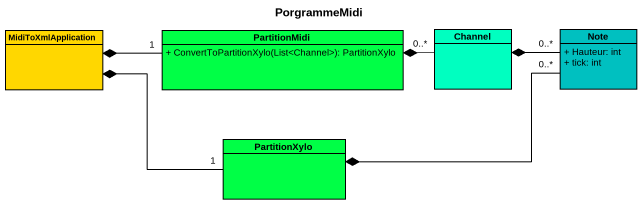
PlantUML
@startuml
title PorgrammeMidi
hide circle
hide empty members
skinparam classAttributeIconSize 0
class MidiToXmlApplication #FFD700
class PartitionMidi #00FF46 {
  + ConvertToPartitionXylo(List<Channel>): PartitionXylo
}
class Channel #00FFC0
class "Note" as Note_ #00C0C0 {
  + Hauteur: int
  + tick: int
}
class PartitionXylo #00FF46
PartitionMidi "1" -left-* MidiToXmlApplication
Channel "0..*" -left-* PartitionMidi
Note_ "0..*" -left-* Channel
Note_ "0..*" -left-* PartitionXylo
PartitionXylo "1" -left-* MidiToXmlApplication
@enduml
